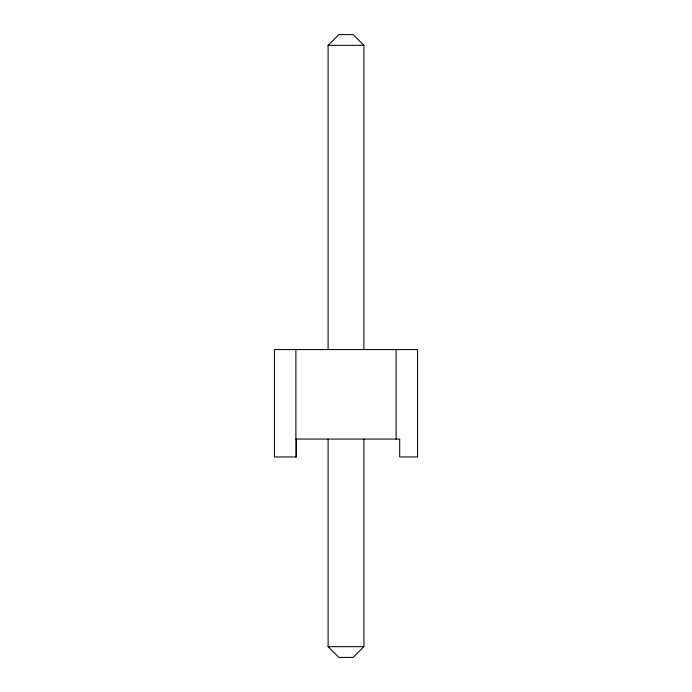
<?xml version="1.0" encoding="UTF-8"?>
<svg xmlns="http://www.w3.org/2000/svg" width="692" height="692" viewBox="0 0 692 692"><rect width="100%" height="100%" fill="white"/><g stroke="black" fill="none" stroke-linecap="round" stroke-linejoin="round"><path stroke-width="1.04" d="M328.103 349.581L328.103 45.335L338.838 34.6L353.162 34.6L363.897 45.335L363.897 349.581M363.897 439.065L363.897 646.665L353.162 657.4L338.838 657.4L328.103 646.665L328.103 439.065M328.103 45.335L363.897 45.335M295.891 439.065L399.691 439.065L399.691 456.962L417.587 456.962L417.587 349.581L274.413 349.581L274.413 456.962L296.479 456.962L296.479 439.065M328.103 646.665L363.897 646.665M396.109 349.581L396.109 439.065M295.891 349.581L295.891 456.962"/></g></svg>
